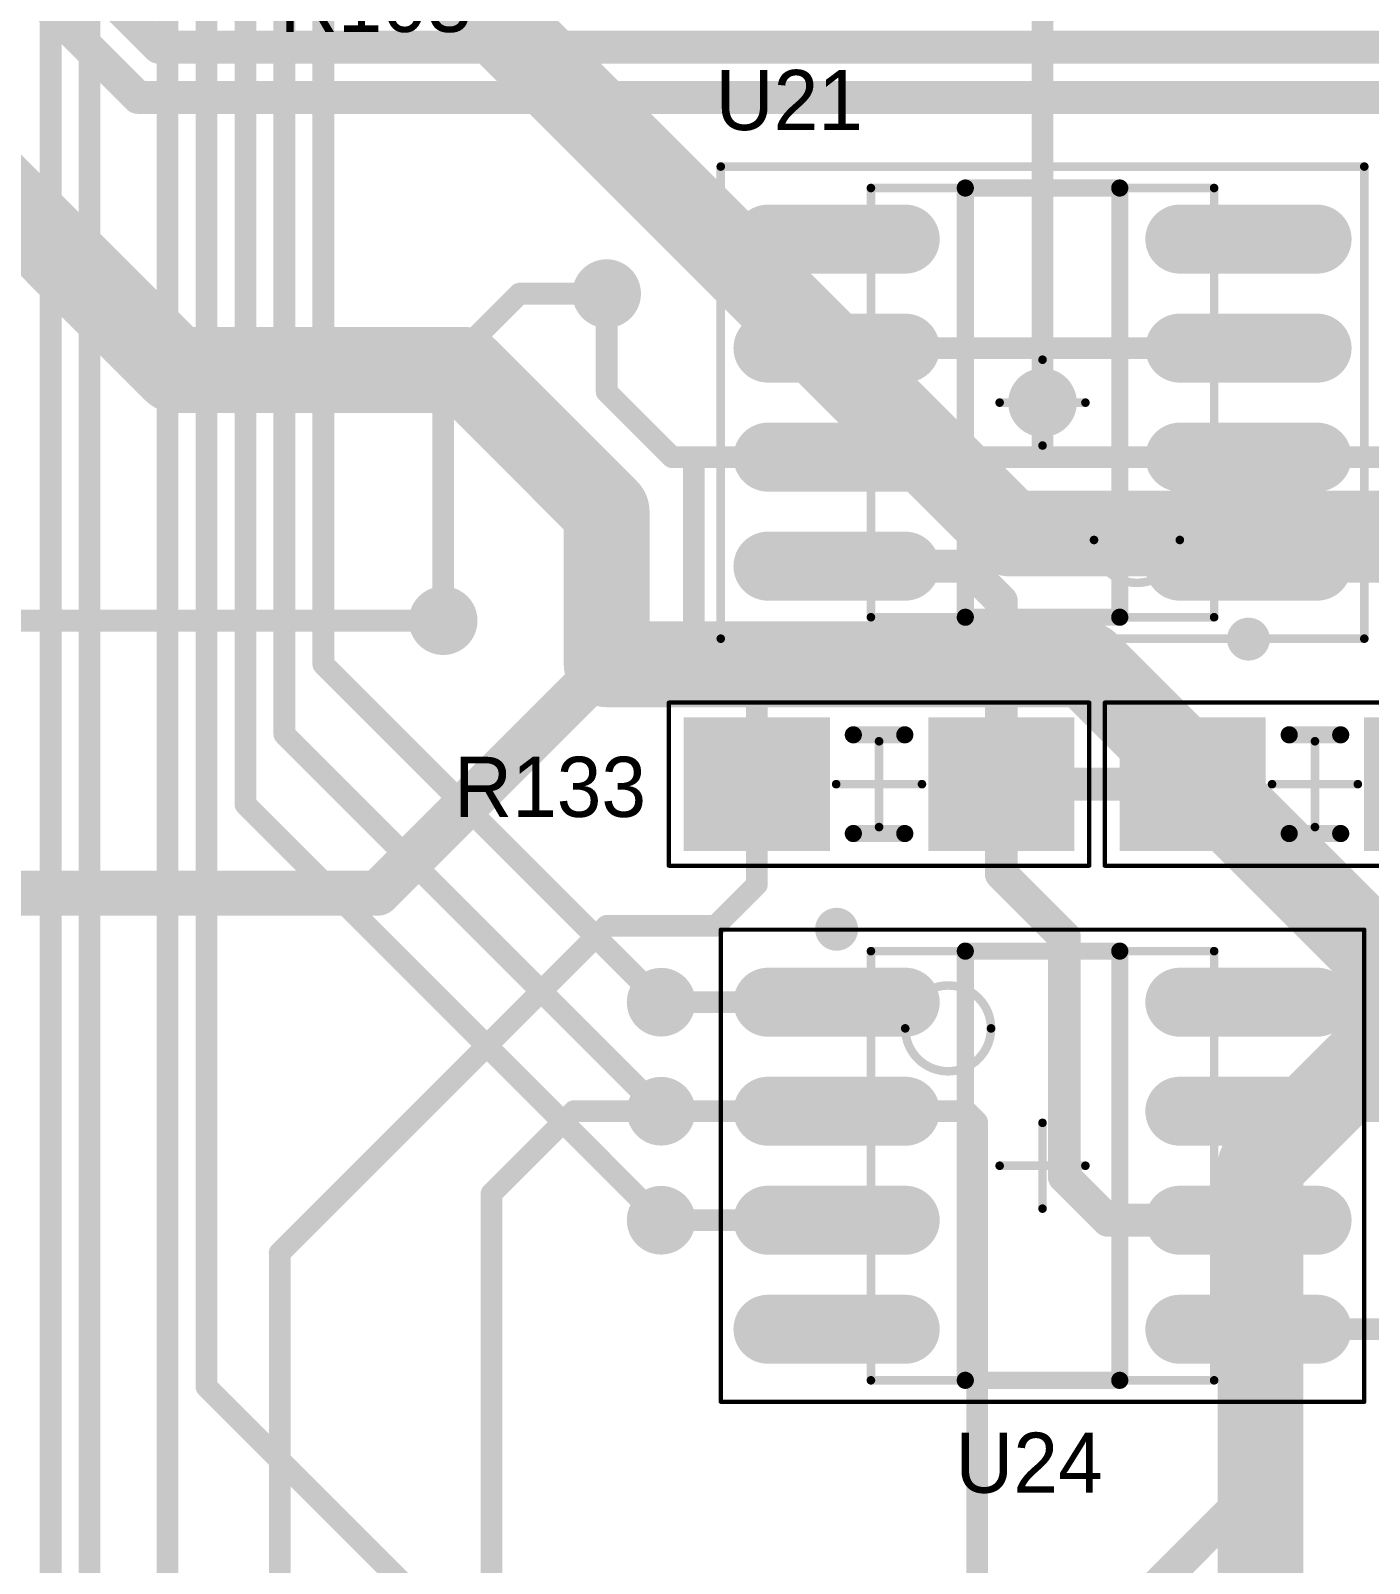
# Model space of a CAD drawing. Header units: millimetres. Extents: x 37 to 246, y 26 to 184.
# Drawn here: x 195.22 to 210.82, y 88.71 to 106.57 of the extents above; entities that cross this region are included whole.
import ezdxf

# ---------------------------------------------------------------- set-up
doc = ezdxf.new("R2010")
doc.units = ezdxf.units.MM
for name, color, linetype in [('BottomLayer', 5, 'Continuous'), ('Mechanical13', 56, 'Continuous'), ('Mechanical15', 56, 'Continuous'), ('MultiLayer', 9, 'Continuous'), ('TopLayer', 1, 'Continuous'), ('TopOverlay', 2, 'Continuous'), ('TopPaste', 8, 'Continuous'), ('TopSolder', 216, 'Continuous'), ('ViaHoleLayer', 16, 'Continuous')]:
    doc.layers.add(name, color=color, linetype=linetype)

msp = doc.modelspace()

# ---------------------------------------------------------------- linework, layer by layer
at = {"layer": 'BottomLayer'}
for points, const_width in [([(198.628, 99.187), (198.628, 159.512)], 0.254), ([(198.174, 98.371), (198.174, 158.061)], 0.254), ([(197.72, 97.555), (197.72, 152.165)], 0.254), ([(197.266, 90.77), (197.266, 151.476)], 0.254), ([(196.812, 87.16), (196.812, 147.111)], 0.254), ([(195.904, 87.306), (195.904, 145.091)], 0.254), ([(195.45, 86.998), (195.45, 138.687)], 0.254), ([(207.01, 102.235), (207.01, 109.855)], 0.254), ([(200.025, 107.315), (206.629, 100.711)], 1), ([(200.025, 102.616), (200.914, 103.505)], 0.254), ([(200.914, 103.505), (201.93, 103.505)], 0.254), ([(200.025, 99.695), (200.025, 102.616)], 0.254), ([(206.629, 100.711), (211.328, 100.711)], 1), ([(201.93, 99.187), (201.93, 100.33)], 1), ([(201.93, 99.187), (207.518, 99.187)], 1), ([(207.518, 99.187), (211.455, 95.25)], 1), ([(198.628, 99.187), (202.565, 95.25)], 0.254), ([(198.174, 98.371), (202.565, 93.98)], 0.254), ([(197.72, 97.555), (202.565, 92.71)], 0.254), ([(209.55, 93.345), (211.455, 95.25)], 1), ([(209.55, 81.915), (209.55, 93.345)], 1), ([(197.266, 90.77), (201.93, 86.106)], 0.254)]:
    msp.add_lwpolyline(points, dxfattribs=dict(at, const_width=const_width))
for points, const_width in [([(201.73, 103.505, 1), (202.13, 103.505, 1)], 0.4), ([(200.851, 103.505, 1), (200.977, 103.505, 1)], 0.127), ([(200.851, 103.505, 1), (200.977, 103.505, 1)], 0.127), ([(201.867, 103.505, 1), (201.994, 103.505, 1)], 0.127), ([(199.962, 102.616, 1), (200.089, 102.616, 1)], 0.127), ([(199.962, 102.616, 1), (200.089, 102.616, 1)], 0.127), ([(206.81, 102.235, 1), (207.21, 102.235, 1)], 0.4), ([(206.946, 102.235, 1), (207.073, 102.235, 1)], 0.127), ([(206.379, 100.711, 1), (206.879, 100.711, 1)], 0.5), ([(206.379, 100.711, 1), (206.879, 100.711, 1)], 0.5), ([(201.68, 100.33, 1), (202.18, 100.33, 1)], 0.5), ([(201.73, 100.33, 1), (202.13, 100.33, 1)], 0.4), ([(199.825, 99.695, 1), (200.225, 99.695, 1)], 0.4), ([(199.962, 99.695, 1), (200.089, 99.695, 1)], 0.127), ([(201.68, 99.187, 1), (202.18, 99.187, 1)], 0.5), ([(201.68, 99.187, 1), (202.18, 99.187, 1)], 0.5), ([(207.268, 99.187, 1), (207.768, 99.187, 1)], 0.5), ([(207.268, 99.187, 1), (207.768, 99.187, 1)], 0.5), ([(201.73, 99.187, 1), (202.13, 99.187, 1)], 0.4), ([(198.565, 99.187, 1), (198.691, 99.187, 1)], 0.127), ([(198.565, 99.187, 1), (198.691, 99.187, 1)], 0.127), ([(198.111, 98.371, 1), (198.238, 98.371, 1)], 0.127), ([(198.111, 98.371, 1), (198.238, 98.371, 1)], 0.127), ([(197.657, 97.555, 1), (197.784, 97.555, 1)], 0.127), ([(197.657, 97.555, 1), (197.784, 97.555, 1)], 0.127), ([(202.365, 95.25, 1), (202.765, 95.25, 1)], 0.4), ([(202.501, 95.25, 1), (202.629, 95.25, 1)], 0.127), ([(202.365, 93.98, 1), (202.765, 93.98, 1)], 0.4), ([(202.501, 93.98, 1), (202.629, 93.98, 1)], 0.127), ([(209.3, 93.345, 1), (209.8, 93.345, 1)], 0.5), ([(209.3, 93.345, 1), (209.8, 93.345, 1)], 0.5), ([(202.365, 92.71, 1), (202.765, 92.71, 1)], 0.4), ([(202.501, 92.71, 1), (202.629, 92.71, 1)], 0.127), ([(197.203, 90.77, 1), (197.33, 90.77, 1)], 0.127), ([(197.203, 90.77, 1), (197.33, 90.77, 1)], 0.127)]:
    msp.add_lwpolyline(points, format="xyb", close=True, dxfattribs=dict(at, const_width=const_width))
at = {"layer": 'Mechanical13', "const_width": 0.1}
for points in [[(205.01, 104.735), (209.01, 104.735)], [(205.01, 99.735), (205.01, 104.735)], [(209.01, 99.735), (209.01, 104.735)], [(205.01, 99.735), (209.01, 99.735)], [(205.01, 90.845), (205.01, 95.845)], [(205.01, 95.845), (209.01, 95.845)], [(209.01, 90.845), (209.01, 95.845)], [(205.01, 90.845), (209.01, 90.845)]]:
    msp.add_lwpolyline(points, dxfattribs=at)
at = {"layer": 'Mechanical13'}
for points, const_width in [([(204.985, 104.735, 1), (205.035, 104.735, 1)], 0.05), ([(204.985, 104.735, 1), (205.035, 104.735, 1)], 0.05), ([(208.985, 104.735, 1), (209.035, 104.735, 1)], 0.05), ([(208.985, 104.735, 1), (209.035, 104.735, 1)], 0.05), ([(208.61, 100.635, 1), (207.61, 100.635, 1)], 0.1), ([(207.585, 100.635, 1), (207.635, 100.635, 1)], 0.05), ([(208.585, 100.635, 1), (208.635, 100.635, 1)], 0.05), ([(204.985, 99.735, 1), (205.035, 99.735, 1)], 0.05), ([(204.985, 99.735, 1), (205.035, 99.735, 1)], 0.05), ([(208.985, 99.735, 1), (209.035, 99.735, 1)], 0.05), ([(208.985, 99.735, 1), (209.035, 99.735, 1)], 0.05), ([(204.985, 95.845, 1), (205.035, 95.845, 1)], 0.05), ([(204.985, 95.845, 1), (205.035, 95.845, 1)], 0.05), ([(208.985, 95.845, 1), (209.035, 95.845, 1)], 0.05), ([(208.985, 95.845, 1), (209.035, 95.845, 1)], 0.05), ([(206.41, 94.945, 1), (205.41, 94.945, 1)], 0.1), ([(205.385, 94.945, 1), (205.435, 94.945, 1)], 0.05), ([(206.385, 94.945, 1), (206.435, 94.945, 1)], 0.05), ([(204.985, 90.845, 1), (205.035, 90.845, 1)], 0.05), ([(204.985, 90.845, 1), (205.035, 90.845, 1)], 0.05), ([(208.985, 90.845, 1), (209.035, 90.845, 1)], 0.05), ([(208.985, 90.845, 1), (209.035, 90.845, 1)], 0.05)]:
    msp.add_lwpolyline(points, format="xyb", close=True, dxfattribs=dict(at, const_width=const_width))
at = {"layer": 'Mechanical15'}
for points, const_width in [([(203.26, 104.985), (210.76, 104.985)], 0.1), ([(203.26, 99.485), (203.26, 104.985)], 0.1), ([(210.76, 99.485), (210.76, 104.985)], 0.1), ([(207.01, 101.735), (207.01, 102.735)], 0.1), ([(206.51, 102.235), (207.51, 102.235)], 0.1), ([(203.26, 99.485), (210.76, 99.485)], 0.1), ([(202.655, 96.84), (202.655, 98.74)], 0.05), ([(202.655, 98.74), (207.555, 98.74)], 0.05), ([(207.555, 96.84), (207.555, 98.74)], 0.05), ([(207.735, 98.74), (212.635, 98.74)], 0.05), ([(207.735, 96.84), (207.735, 98.74)], 0.05), ([(205.105, 97.29), (205.105, 98.29)], 0.1), ([(210.185, 97.29), (210.185, 98.29)], 0.1), ([(204.605, 97.79), (205.605, 97.79)], 0.1), ([(209.685, 97.79), (210.685, 97.79)], 0.1), ([(202.655, 96.84), (207.555, 96.84)], 0.05), ([(207.735, 96.84), (212.635, 96.84)], 0.05), ([(203.26, 90.595), (203.26, 96.095)], 0.05), ([(203.26, 96.095), (210.76, 96.095)], 0.05), ([(210.76, 90.595), (210.76, 96.095)], 0.05), ([(207.01, 92.845), (207.01, 93.845)], 0.1), ([(206.51, 93.345), (207.51, 93.345)], 0.1), ([(203.26, 90.595), (210.76, 90.595)], 0.05)]:
    msp.add_lwpolyline(points, dxfattribs=dict(at, const_width=const_width))
for points, const_width in [([(203.235, 104.985, 1), (203.285, 104.985, 1)], 0.05), ([(203.235, 104.985, 1), (203.285, 104.985, 1)], 0.05), ([(210.735, 104.985, 1), (210.785, 104.985, 1)], 0.05), ([(210.735, 104.985, 1), (210.785, 104.985, 1)], 0.05), ([(206.985, 102.735, 1), (207.035, 102.735, 1)], 0.05), ([(206.485, 102.235, 1), (206.535, 102.235, 1)], 0.05), ([(207.485, 102.235, 1), (207.535, 102.235, 1)], 0.05), ([(206.985, 101.735, 1), (207.035, 101.735, 1)], 0.05), ([(203.235, 99.485, 1), (203.285, 99.485, 1)], 0.05), ([(203.235, 99.485, 1), (203.285, 99.485, 1)], 0.05), ([(210.735, 99.485, 1), (210.785, 99.485, 1)], 0.05), ([(210.735, 99.485, 1), (210.785, 99.485, 1)], 0.05), ([(202.643, 98.74, 1), (202.667, 98.74, 1)], 0.025), ([(202.643, 98.74, 1), (202.667, 98.74, 1)], 0.025), ([(207.543, 98.74, 1), (207.567, 98.74, 1)], 0.025), ([(207.543, 98.74, 1), (207.567, 98.74, 1)], 0.025), ([(207.723, 98.74, 1), (207.747, 98.74, 1)], 0.025), ([(207.723, 98.74, 1), (207.747, 98.74, 1)], 0.025), ([(205.08, 98.29, 1), (205.13, 98.29, 1)], 0.05), ([(210.16, 98.29, 1), (210.21, 98.29, 1)], 0.05), ([(204.58, 97.79, 1), (204.63, 97.79, 1)], 0.05), ([(205.58, 97.79, 1), (205.63, 97.79, 1)], 0.05), ([(209.66, 97.79, 1), (209.71, 97.79, 1)], 0.05), ([(210.66, 97.79, 1), (210.71, 97.79, 1)], 0.05), ([(205.08, 97.29, 1), (205.13, 97.29, 1)], 0.05), ([(210.16, 97.29, 1), (210.21, 97.29, 1)], 0.05), ([(202.643, 96.84, 1), (202.667, 96.84, 1)], 0.025), ([(202.643, 96.84, 1), (202.667, 96.84, 1)], 0.025), ([(207.543, 96.84, 1), (207.567, 96.84, 1)], 0.025), ([(207.543, 96.84, 1), (207.567, 96.84, 1)], 0.025), ([(207.723, 96.84, 1), (207.747, 96.84, 1)], 0.025), ([(207.723, 96.84, 1), (207.747, 96.84, 1)], 0.025), ([(203.248, 96.095, 1), (203.272, 96.095, 1)], 0.025), ([(203.248, 96.095, 1), (203.272, 96.095, 1)], 0.025), ([(210.748, 96.095, 1), (210.772, 96.095, 1)], 0.025), ([(210.748, 96.095, 1), (210.772, 96.095, 1)], 0.025), ([(206.985, 93.845, 1), (207.035, 93.845, 1)], 0.05), ([(206.485, 93.345, 1), (206.535, 93.345, 1)], 0.05), ([(207.485, 93.345, 1), (207.535, 93.345, 1)], 0.05), ([(206.985, 92.845, 1), (207.035, 92.845, 1)], 0.05), ([(203.248, 90.595, 1), (203.272, 90.595, 1)], 0.025), ([(203.248, 90.595, 1), (203.272, 90.595, 1)], 0.025), ([(210.748, 90.595, 1), (210.772, 90.595, 1)], 0.025), ([(210.748, 90.595, 1), (210.772, 90.595, 1)], 0.025)]:
    msp.add_lwpolyline(points, format="xyb", close=True, dxfattribs=dict(at, const_width=const_width))
at = {"layer": 'MultiLayer', "const_width": 0.4}
for points in [[(201.73, 103.505, 1), (202.13, 103.505, 1)], [(206.81, 102.235, 1), (207.21, 102.235, 1)], [(201.73, 100.33, 1), (202.13, 100.33, 1)], [(199.825, 99.695, 1), (200.225, 99.695, 1)], [(201.73, 99.187, 1), (202.13, 99.187, 1)], [(202.365, 95.25, 1), (202.765, 95.25, 1)], [(202.365, 93.98, 1), (202.765, 93.98, 1)], [(202.365, 92.71, 1), (202.765, 92.71, 1)]]:
    msp.add_lwpolyline(points, format="xyb", close=True, dxfattribs=at)
at = {"layer": 'TopLayer'}
for points, const_width in [([(195.758, 107.328), (196.711, 106.375)], 0.384), ([(195.174, 107.086), (196.469, 105.791)], 0.384), ([(196.711, 106.375), (233.414, 106.375)], 0.384), ([(193.83, 105.692), (196.906, 102.616)], 1), ([(196.469, 105.791), (233.172, 105.791)], 0.384), ([(205.41, 104.14), (203.81, 104.14)], 0.6), ([(210.21, 104.14), (208.61, 104.14)], 0.6), ([(201.93, 102.362), (201.93, 103.505)], 0.254), ([(196.906, 102.616), (200.279, 102.616)], 1), ([(200.279, 102.616), (201.93, 100.965)], 1), ([(205.41, 102.87), (203.81, 102.87)], 0.6), ([(210.21, 102.87), (208.61, 102.87)], 0.6), ([(204.61, 102.87), (207.01, 102.87)], 0.254), ([(207.01, 102.235), (207.01, 102.87)], 0.254), ([(207.01, 102.87), (209.41, 102.87)], 0.254), ([(201.93, 102.362), (202.692, 101.6)], 0.254), ([(207.01, 101.6), (207.01, 102.235)], 0.254), ([(205.41, 101.6), (203.81, 101.6)], 0.6), ([(210.21, 101.6), (208.61, 101.6)], 0.6), ([(202.692, 101.6), (202.946, 101.6)], 0.254), ([(202.946, 101.6), (204.61, 101.6)], 0.254), ([(202.946, 99.568), (202.946, 101.6)], 0.254), ([(204.61, 101.6), (207.01, 101.6)], 0.254), ([(207.01, 101.6), (209.41, 101.6)], 0.254), ([(209.41, 101.6), (211.455, 101.6)], 0.254), ([(201.93, 100.33), (201.93, 100.965)], 1), ([(201.93, 99.187), (201.93, 100.33)], 1), ([(205.41, 100.33), (203.81, 100.33)], 0.6), ([(210.21, 100.33), (208.61, 100.33)], 0.6), ([(204.61, 100.33), (206.121, 100.33)], 0.384), ([(206.121, 100.33), (206.53, 99.921)], 0.384), ([(209.41, 100.33), (212.245, 100.33)], 0.384), ([(206.53, 97.79), (206.53, 99.921)], 0.384), ([(194.818, 99.695), (200.025, 99.695)], 0.254), ([(202.946, 99.568), (203.68, 98.834)], 0.254), ([(199.263, 96.52), (201.93, 99.187)], 0.524), ([(203.68, 97.79), (203.68, 98.834)], 0.254), ([(203.68, 96.619), (203.68, 97.79)], 0.254), ([(206.53, 96.746), (206.53, 97.79)], 0.384), ([(206.53, 97.79), (208.76, 97.79)], 0.384), ([(193.83, 96.52), (199.263, 96.52)], 0.524), ([(206.53, 96.746), (207.264, 96.012)], 0.384), ([(203.2, 96.139), (203.68, 96.619)], 0.254), ([(198.12, 92.329), (201.93, 96.139)], 0.254), ([(201.93, 96.139), (203.2, 96.139)], 0.254), ([(207.264, 93.218), (207.264, 96.012)], 0.384), ([(203.81, 95.25), (205.41, 95.25)], 0.6), ([(208.61, 95.25), (210.21, 95.25)], 0.6), ([(202.565, 95.25), (204.61, 95.25)], 0.254), ([(209.41, 95.25), (211.455, 95.25)], 0.524), ([(203.81, 93.98), (205.41, 93.98)], 0.6), ([(208.61, 93.98), (210.21, 93.98)], 0.6), ([(200.587, 93.018), (201.549, 93.98)], 0.254), ([(201.549, 93.98), (202.565, 93.98)], 0.254), ([(202.565, 93.98), (204.61, 93.98)], 0.254), ([(204.61, 93.98), (206.121, 93.98)], 0.254), ([(206.121, 93.98), (206.248, 93.853)], 0.254), ([(209.41, 93.98), (213.614, 93.98)], 0.254), ([(206.248, 86.995), (206.248, 93.853)], 0.254), ([(207.264, 93.218), (207.772, 92.71)], 0.384), ([(200.587, 77.785), (200.587, 93.018)], 0.254), ([(203.81, 92.71), (205.41, 92.71)], 0.6), ([(207.772, 92.71), (209.41, 92.71)], 0.384), ([(208.61, 92.71), (210.21, 92.71)], 0.6), ([(202.565, 92.71), (204.61, 92.71)], 0.254), ([(198.12, 80.875), (198.12, 92.329)], 0.254), ([(203.81, 91.44), (205.41, 91.44)], 0.6), ([(208.61, 91.44), (210.21, 91.44)], 0.6), ([(209.41, 89.522), (209.41, 91.44)], 0.384), ([(209.41, 91.44), (212.598, 91.44)], 0.254), ([(207.715, 87.827), (209.41, 89.522)], 0.384)]:
    msp.add_lwpolyline(points, dxfattribs=dict(at, const_width=const_width))
for points, const_width in [([(196.615, 106.375, 1), (196.807, 106.375, 1)], 0.192), ([(196.615, 106.375, 1), (196.807, 106.375, 1)], 0.192), ([(196.373, 105.791, 1), (196.565, 105.791, 1)], 0.192), ([(196.373, 105.791, 1), (196.565, 105.791, 1)], 0.192), ([(203.66, 104.14, 1), (203.96, 104.14, 1)], 0.3), ([(205.26, 104.14, 1), (205.56, 104.14, 1)], 0.3), ([(208.46, 104.14, 1), (208.76, 104.14, 1)], 0.3), ([(210.06, 104.14, 1), (210.36, 104.14, 1)], 0.3), ([(201.73, 103.505, 1), (202.13, 103.505, 1)], 0.4), ([(201.867, 103.505, 1), (201.994, 103.505, 1)], 0.127), ([(196.656, 102.616, 1), (197.156, 102.616, 1)], 0.5), ([(196.656, 102.616, 1), (197.156, 102.616, 1)], 0.5), ([(200.029, 102.616, 1), (200.529, 102.616, 1)], 0.5), ([(200.029, 102.616, 1), (200.529, 102.616, 1)], 0.5), ([(203.66, 102.87, 1), (203.96, 102.87, 1)], 0.3), ([(205.26, 102.87, 1), (205.56, 102.87, 1)], 0.3), ([(208.46, 102.87, 1), (208.76, 102.87, 1)], 0.3), ([(210.06, 102.87, 1), (210.36, 102.87, 1)], 0.3), ([(204.546, 102.87, 1), (204.673, 102.87, 1)], 0.127), ([(206.946, 102.87, 1), (207.073, 102.87, 1)], 0.127), ([(206.946, 102.87, 1), (207.073, 102.87, 1)], 0.127), ([(206.946, 102.87, 1), (207.073, 102.87, 1)], 0.127), ([(209.347, 102.87, 1), (209.474, 102.87, 1)], 0.127), ([(206.81, 102.235, 1), (207.21, 102.235, 1)], 0.4), ([(201.867, 102.362, 1), (201.994, 102.362, 1)], 0.127), ([(201.867, 102.362, 1), (201.994, 102.362, 1)], 0.127), ([(206.946, 102.235, 1), (207.073, 102.235, 1)], 0.127), ([(206.946, 102.235, 1), (207.073, 102.235, 1)], 0.127), ([(203.66, 101.6, 1), (203.96, 101.6, 1)], 0.3), ([(205.26, 101.6, 1), (205.56, 101.6, 1)], 0.3), ([(208.46, 101.6, 1), (208.76, 101.6, 1)], 0.3), ([(210.06, 101.6, 1), (210.36, 101.6, 1)], 0.3), ([(202.629, 101.6, 1), (202.756, 101.6, 1)], 0.127), ([(202.629, 101.6, 1), (202.756, 101.6, 1)], 0.127), ([(202.882, 101.6, 1), (203.01, 101.6, 1)], 0.127), ([(202.882, 101.6, 1), (203.01, 101.6, 1)], 0.127), ([(202.882, 101.6, 1), (203.01, 101.6, 1)], 0.127), ([(204.546, 101.6, 1), (204.673, 101.6, 1)], 0.127), ([(204.546, 101.6, 1), (204.673, 101.6, 1)], 0.127), ([(206.946, 101.6, 1), (207.073, 101.6, 1)], 0.127), ([(206.946, 101.6, 1), (207.073, 101.6, 1)], 0.127), ([(206.946, 101.6, 1), (207.073, 101.6, 1)], 0.127), ([(209.347, 101.6, 1), (209.474, 101.6, 1)], 0.127), ([(209.347, 101.6, 1), (209.474, 101.6, 1)], 0.127), ([(201.68, 100.965, 1), (202.18, 100.965, 1)], 0.5), ([(201.68, 100.965, 1), (202.18, 100.965, 1)], 0.5), ([(201.68, 100.33, 1), (202.18, 100.33, 1)], 0.5), ([(201.68, 100.33, 1), (202.18, 100.33, 1)], 0.5), ([(201.73, 100.33, 1), (202.13, 100.33, 1)], 0.4), ([(203.66, 100.33, 1), (203.96, 100.33, 1)], 0.3), ([(205.26, 100.33, 1), (205.56, 100.33, 1)], 0.3), ([(208.46, 100.33, 1), (208.76, 100.33, 1)], 0.3), ([(210.06, 100.33, 1), (210.36, 100.33, 1)], 0.3), ([(204.514, 100.33, 1), (204.706, 100.33, 1)], 0.192), ([(206.025, 100.33, 1), (206.217, 100.33, 1)], 0.192), ([(206.025, 100.33, 1), (206.217, 100.33, 1)], 0.192), ([(209.314, 100.33, 1), (209.506, 100.33, 1)], 0.192), ([(199.825, 99.695, 1), (200.225, 99.695, 1)], 0.4), ([(206.434, 99.921, 1), (206.626, 99.921, 1)], 0.192), ([(206.434, 99.921, 1), (206.626, 99.921, 1)], 0.192), ([(199.962, 99.695, 1), (200.089, 99.695, 1)], 0.127), ([(201.68, 99.187, 1), (202.18, 99.187, 1)], 0.5), ([(202.882, 99.568, 1), (203.01, 99.568, 1)], 0.127), ([(202.882, 99.568, 1), (203.01, 99.568, 1)], 0.127), ([(201.73, 99.187, 1), (202.13, 99.187, 1)], 0.4), ([(201.799, 99.187, 1), (202.061, 99.187, 1)], 0.262), ([(203.616, 98.834, 1), (203.743, 98.834, 1)], 0.127), ([(203.616, 98.834, 1), (203.743, 98.834, 1)], 0.127), ([(203.616, 97.79, 1), (203.743, 97.79, 1)], 0.127), ([(203.616, 97.79, 1), (203.743, 97.79, 1)], 0.127), ([(206.434, 97.79, 1), (206.626, 97.79, 1)], 0.192), ([(206.434, 97.79, 1), (206.626, 97.79, 1)], 0.192), ([(206.434, 97.79, 1), (206.626, 97.79, 1)], 0.192), ([(208.664, 97.79, 1), (208.856, 97.79, 1)], 0.192), ([(199.132, 96.52, 1), (199.394, 96.52, 1)], 0.262), ([(199.132, 96.52, 1), (199.394, 96.52, 1)], 0.262), ([(206.434, 96.746, 1), (206.626, 96.746, 1)], 0.192), ([(206.434, 96.746, 1), (206.626, 96.746, 1)], 0.192), ([(203.616, 96.619, 1), (203.743, 96.619, 1)], 0.127), ([(203.616, 96.619, 1), (203.743, 96.619, 1)], 0.127), ([(201.867, 96.139, 1), (201.994, 96.139, 1)], 0.127), ([(201.867, 96.139, 1), (201.994, 96.139, 1)], 0.127), ([(203.137, 96.139, 1), (203.263, 96.139, 1)], 0.127), ([(203.137, 96.139, 1), (203.263, 96.139, 1)], 0.127), ([(207.168, 96.012, 1), (207.36, 96.012, 1)], 0.192), ([(207.168, 96.012, 1), (207.36, 96.012, 1)], 0.192), ([(202.365, 95.25, 1), (202.765, 95.25, 1)], 0.4), ([(203.66, 95.25, 1), (203.96, 95.25, 1)], 0.3), ([(205.26, 95.25, 1), (205.56, 95.25, 1)], 0.3), ([(208.46, 95.25, 1), (208.76, 95.25, 1)], 0.3), ([(210.06, 95.25, 1), (210.36, 95.25, 1)], 0.3), ([(202.501, 95.25, 1), (202.629, 95.25, 1)], 0.127), ([(204.546, 95.25, 1), (204.673, 95.25, 1)], 0.127), ([(209.279, 95.25, 1), (209.541, 95.25, 1)], 0.262), ([(202.365, 93.98, 1), (202.765, 93.98, 1)], 0.4), ([(203.66, 93.98, 1), (203.96, 93.98, 1)], 0.3), ([(205.26, 93.98, 1), (205.56, 93.98, 1)], 0.3), ([(208.46, 93.98, 1), (208.76, 93.98, 1)], 0.3), ([(210.06, 93.98, 1), (210.36, 93.98, 1)], 0.3), ([(201.486, 93.98, 1), (201.613, 93.98, 1)], 0.127), ([(201.486, 93.98, 1), (201.613, 93.98, 1)], 0.127), ([(202.501, 93.98, 1), (202.629, 93.98, 1)], 0.127), ([(202.501, 93.98, 1), (202.629, 93.98, 1)], 0.127), ([(204.546, 93.98, 1), (204.673, 93.98, 1)], 0.127), ([(204.546, 93.98, 1), (204.673, 93.98, 1)], 0.127), ([(206.058, 93.98, 1), (206.185, 93.98, 1)], 0.127), ([(206.058, 93.98, 1), (206.185, 93.98, 1)], 0.127), ([(209.347, 93.98, 1), (209.474, 93.98, 1)], 0.127), ([(206.185, 93.853, 1), (206.311, 93.853, 1)], 0.127), ([(206.185, 93.853, 1), (206.311, 93.853, 1)], 0.127), ([(207.168, 93.218, 1), (207.36, 93.218, 1)], 0.192), ([(207.168, 93.218, 1), (207.36, 93.218, 1)], 0.192), ([(200.524, 93.018, 1), (200.651, 93.018, 1)], 0.127), ([(200.524, 93.018, 1), (200.651, 93.018, 1)], 0.127), ([(202.365, 92.71, 1), (202.765, 92.71, 1)], 0.4), ([(203.66, 92.71, 1), (203.96, 92.71, 1)], 0.3), ([(205.26, 92.71, 1), (205.56, 92.71, 1)], 0.3), ([(207.676, 92.71, 1), (207.868, 92.71, 1)], 0.192), ([(207.676, 92.71, 1), (207.868, 92.71, 1)], 0.192), ([(208.46, 92.71, 1), (208.76, 92.71, 1)], 0.3), ([(209.314, 92.71, 1), (209.506, 92.71, 1)], 0.192), ([(210.06, 92.71, 1), (210.36, 92.71, 1)], 0.3), ([(202.501, 92.71, 1), (202.629, 92.71, 1)], 0.127), ([(204.546, 92.71, 1), (204.673, 92.71, 1)], 0.127), ([(198.056, 92.329, 1), (198.184, 92.329, 1)], 0.127), ([(198.056, 92.329, 1), (198.184, 92.329, 1)], 0.127), ([(203.66, 91.44, 1), (203.96, 91.44, 1)], 0.3), ([(205.26, 91.44, 1), (205.56, 91.44, 1)], 0.3), ([(208.46, 91.44, 1), (208.76, 91.44, 1)], 0.3), ([(209.314, 91.44, 1), (209.506, 91.44, 1)], 0.192), ([(210.06, 91.44, 1), (210.36, 91.44, 1)], 0.3), ([(209.347, 91.44, 1), (209.474, 91.44, 1)], 0.127), ([(209.314, 89.522, 1), (209.506, 89.522, 1)], 0.192), ([(209.314, 89.522, 1), (209.506, 89.522, 1)], 0.192)]:
    msp.add_lwpolyline(points, format="xyb", close=True, dxfattribs=dict(at, const_width=const_width))
for points in [[(204.43, 97.115), (204.43, 98.465), (202.93, 97.115), (202.93, 98.465)], [(207.28, 97.115), (207.28, 98.465), (205.78, 97.115), (205.78, 98.465)], [(209.51, 97.115), (209.51, 98.465), (208.01, 97.115), (208.01, 98.465)]]:
    msp.add_solid(points, dxfattribs=at)
at = {"layer": 'TopOverlay', "const_width": 0.2}
for points in [[(206.11, 104.735), (207.91, 104.735)], [(206.11, 99.735), (206.11, 104.735)], [(207.91, 99.735), (207.91, 104.735)], [(206.11, 99.735), (207.91, 99.735)], [(204.805, 98.365), (205.405, 98.365)], [(209.885, 98.365), (210.485, 98.365)], [(204.805, 97.215), (205.405, 97.215)], [(209.885, 97.215), (210.485, 97.215)], [(206.11, 90.845), (206.11, 95.845)], [(206.11, 95.845), (207.91, 95.845)], [(207.91, 90.845), (207.91, 95.845)], [(206.11, 90.845), (207.91, 90.845)]]:
    msp.add_lwpolyline(points, dxfattribs=at)
at = {"layer": 'TopOverlay'}
for points, const_width in [([(206.06, 104.735, 1), (206.16, 104.735, 1)], 0.1), ([(206.06, 104.735, 1), (206.16, 104.735, 1)], 0.1), ([(207.86, 104.735, 1), (207.96, 104.735, 1)], 0.1), ([(207.86, 104.735, 1), (207.96, 104.735, 1)], 0.1), ([(206.06, 99.735, 1), (206.16, 99.735, 1)], 0.1), ([(206.06, 99.735, 1), (206.16, 99.735, 1)], 0.1), ([(207.86, 99.735, 1), (207.96, 99.735, 1)], 0.1), ([(207.86, 99.735, 1), (207.96, 99.735, 1)], 0.1), ([(209.535, 99.48, 1), (209.285, 99.48, 1)], 0.25), ([(209.223, 99.48, 1), (209.347, 99.48, 1)], 0.125), ([(209.473, 99.48, 1), (209.598, 99.48, 1)], 0.125), ([(204.755, 98.365, 1), (204.855, 98.365, 1)], 0.1), ([(205.355, 98.365, 1), (205.455, 98.365, 1)], 0.1), ([(209.835, 98.365, 1), (209.935, 98.365, 1)], 0.1), ([(210.435, 98.365, 1), (210.535, 98.365, 1)], 0.1), ([(204.755, 97.215, 1), (204.855, 97.215, 1)], 0.1), ([(205.355, 97.215, 1), (205.455, 97.215, 1)], 0.1), ([(209.835, 97.215, 1), (209.935, 97.215, 1)], 0.1), ([(210.435, 97.215, 1), (210.535, 97.215, 1)], 0.1), ([(204.735, 96.1, 1), (204.485, 96.1, 1)], 0.25), ([(204.422, 96.1, 1), (204.547, 96.1, 1)], 0.125), ([(204.673, 96.1, 1), (204.797, 96.1, 1)], 0.125), ([(206.06, 95.845, 1), (206.16, 95.845, 1)], 0.1), ([(206.06, 95.845, 1), (206.16, 95.845, 1)], 0.1), ([(207.86, 95.845, 1), (207.96, 95.845, 1)], 0.1), ([(207.86, 95.845, 1), (207.96, 95.845, 1)], 0.1), ([(206.06, 90.845, 1), (206.16, 90.845, 1)], 0.1), ([(206.06, 90.845, 1), (206.16, 90.845, 1)], 0.1), ([(207.86, 90.845, 1), (207.96, 90.845, 1)], 0.1), ([(207.86, 90.845, 1), (207.96, 90.845, 1)], 0.1)]:
    msp.add_lwpolyline(points, format="xyb", close=True, dxfattribs=dict(at, const_width=const_width))
at = {"layer": 'TopPaste', "const_width": 0.6}
for points in [[(205.41, 104.14), (203.81, 104.14)], [(210.21, 104.14), (208.61, 104.14)], [(205.41, 102.87), (203.81, 102.87)], [(210.21, 102.87), (208.61, 102.87)], [(205.41, 101.6), (203.81, 101.6)], [(210.21, 101.6), (208.61, 101.6)], [(205.41, 100.33), (203.81, 100.33)], [(210.21, 100.33), (208.61, 100.33)], [(203.81, 95.25), (205.41, 95.25)], [(208.61, 95.25), (210.21, 95.25)], [(203.81, 93.98), (205.41, 93.98)], [(208.61, 93.98), (210.21, 93.98)], [(203.81, 92.71), (205.41, 92.71)], [(208.61, 92.71), (210.21, 92.71)], [(203.81, 91.44), (205.41, 91.44)], [(208.61, 91.44), (210.21, 91.44)]]:
    msp.add_lwpolyline(points, dxfattribs=at)
at = {"layer": 'TopPaste', "const_width": 0.3}
for points in [[(203.66, 104.14, 1), (203.96, 104.14, 1)], [(205.26, 104.14, 1), (205.56, 104.14, 1)], [(208.46, 104.14, 1), (208.76, 104.14, 1)], [(210.06, 104.14, 1), (210.36, 104.14, 1)], [(203.66, 102.87, 1), (203.96, 102.87, 1)], [(205.26, 102.87, 1), (205.56, 102.87, 1)], [(208.46, 102.87, 1), (208.76, 102.87, 1)], [(210.06, 102.87, 1), (210.36, 102.87, 1)], [(203.66, 101.6, 1), (203.96, 101.6, 1)], [(205.26, 101.6, 1), (205.56, 101.6, 1)], [(208.46, 101.6, 1), (208.76, 101.6, 1)], [(210.06, 101.6, 1), (210.36, 101.6, 1)], [(203.66, 100.33, 1), (203.96, 100.33, 1)], [(205.26, 100.33, 1), (205.56, 100.33, 1)], [(208.46, 100.33, 1), (208.76, 100.33, 1)], [(210.06, 100.33, 1), (210.36, 100.33, 1)], [(203.66, 95.25, 1), (203.96, 95.25, 1)], [(205.26, 95.25, 1), (205.56, 95.25, 1)], [(208.46, 95.25, 1), (208.76, 95.25, 1)], [(210.06, 95.25, 1), (210.36, 95.25, 1)], [(203.66, 93.98, 1), (203.96, 93.98, 1)], [(205.26, 93.98, 1), (205.56, 93.98, 1)], [(208.46, 93.98, 1), (208.76, 93.98, 1)], [(210.06, 93.98, 1), (210.36, 93.98, 1)], [(203.66, 92.71, 1), (203.96, 92.71, 1)], [(205.26, 92.71, 1), (205.56, 92.71, 1)], [(208.46, 92.71, 1), (208.76, 92.71, 1)], [(210.06, 92.71, 1), (210.36, 92.71, 1)], [(203.66, 91.44, 1), (203.96, 91.44, 1)], [(205.26, 91.44, 1), (205.56, 91.44, 1)], [(208.46, 91.44, 1), (208.76, 91.44, 1)], [(210.06, 91.44, 1), (210.36, 91.44, 1)]]:
    msp.add_lwpolyline(points, format="xyb", close=True, dxfattribs=at)
at = {"layer": 'TopPaste'}
for points in [[(204.43, 97.115), (204.43, 98.465), (202.93, 97.115), (202.93, 98.465)], [(207.28, 97.115), (207.28, 98.465), (205.78, 97.115), (205.78, 98.465)], [(209.51, 97.115), (209.51, 98.465), (208.01, 97.115), (208.01, 98.465)]]:
    msp.add_solid(points, dxfattribs=at)
at = {"layer": 'TopSolder', "const_width": 0.803}
for points in [[(205.41, 104.14), (203.81, 104.14)], [(210.21, 104.14), (208.61, 104.14)], [(205.41, 102.87), (203.81, 102.87)], [(210.21, 102.87), (208.61, 102.87)], [(205.41, 101.6), (203.81, 101.6)], [(210.21, 101.6), (208.61, 101.6)], [(205.41, 100.33), (203.81, 100.33)], [(210.21, 100.33), (208.61, 100.33)], [(203.81, 95.25), (205.41, 95.25)], [(208.61, 95.25), (210.21, 95.25)], [(203.81, 93.98), (205.41, 93.98)], [(208.61, 93.98), (210.21, 93.98)], [(203.81, 92.71), (205.41, 92.71)], [(208.61, 92.71), (210.21, 92.71)], [(203.81, 91.44), (205.41, 91.44)], [(208.61, 91.44), (210.21, 91.44)]]:
    msp.add_lwpolyline(points, dxfattribs=at)
at = {"layer": 'TopSolder', "const_width": 0.402}
for points in [[(203.609, 104.14, 1), (204.011, 104.14, 1)], [(205.209, 104.14, 1), (205.611, 104.14, 1)], [(208.409, 104.14, 1), (208.811, 104.14, 1)], [(210.009, 104.14, 1), (210.411, 104.14, 1)], [(203.609, 102.87, 1), (204.011, 102.87, 1)], [(205.209, 102.87, 1), (205.611, 102.87, 1)], [(208.409, 102.87, 1), (208.811, 102.87, 1)], [(210.009, 102.87, 1), (210.411, 102.87, 1)], [(203.609, 101.6, 1), (204.011, 101.6, 1)], [(205.209, 101.6, 1), (205.611, 101.6, 1)], [(208.409, 101.6, 1), (208.811, 101.6, 1)], [(210.009, 101.6, 1), (210.411, 101.6, 1)], [(203.609, 100.33, 1), (204.011, 100.33, 1)], [(205.209, 100.33, 1), (205.611, 100.33, 1)], [(208.409, 100.33, 1), (208.811, 100.33, 1)], [(210.009, 100.33, 1), (210.411, 100.33, 1)], [(203.609, 95.25, 1), (204.011, 95.25, 1)], [(205.209, 95.25, 1), (205.611, 95.25, 1)], [(208.409, 95.25, 1), (208.811, 95.25, 1)], [(210.009, 95.25, 1), (210.411, 95.25, 1)], [(203.609, 93.98, 1), (204.011, 93.98, 1)], [(205.209, 93.98, 1), (205.611, 93.98, 1)], [(208.409, 93.98, 1), (208.811, 93.98, 1)], [(210.009, 93.98, 1), (210.411, 93.98, 1)], [(203.609, 92.71, 1), (204.011, 92.71, 1)], [(205.209, 92.71, 1), (205.611, 92.71, 1)], [(208.409, 92.71, 1), (208.811, 92.71, 1)], [(210.009, 92.71, 1), (210.411, 92.71, 1)], [(203.609, 91.44, 1), (204.011, 91.44, 1)], [(205.209, 91.44, 1), (205.611, 91.44, 1)], [(208.409, 91.44, 1), (208.811, 91.44, 1)], [(210.009, 91.44, 1), (210.411, 91.44, 1)]]:
    msp.add_lwpolyline(points, format="xyb", close=True, dxfattribs=at)
at = {"layer": 'TopSolder'}
for points in [[(204.532, 97.013), (204.532, 98.567), (202.828, 97.013), (202.828, 98.567)], [(207.382, 97.013), (207.382, 98.567), (205.678, 97.013), (205.678, 98.567)], [(209.612, 97.013), (209.612, 98.567), (207.908, 97.013), (207.908, 98.567)], [(212.462, 97.013), (212.462, 98.567), (210.758, 97.013), (210.758, 98.567)]]:
    msp.add_solid(points, dxfattribs=at)
at = {"layer": 'ViaHoleLayer', "const_width": 0.2}
for points in [[(201.83, 103.505, 1), (202.03, 103.505, 1)], [(206.91, 102.235, 1), (207.11, 102.235, 1)], [(201.83, 100.33, 1), (202.03, 100.33, 1)], [(199.925, 99.695, 1), (200.125, 99.695, 1)], [(201.83, 99.187, 1), (202.03, 99.187, 1)], [(202.465, 95.25, 1), (202.665, 95.25, 1)], [(202.465, 93.98, 1), (202.665, 93.98, 1)], [(202.465, 92.71, 1), (202.665, 92.71, 1)]]:
    msp.add_lwpolyline(points, format="xyb", close=True, dxfattribs=at)

# ---------------------------------------------------------------- texts
at = {"layer": 'TopOverlay'}
for s, p in [('R103', (198.12, 106.553)), ('U21', (203.2, 105.41)), ('R133', (200.152, 97.409)), ('U24', (205.994, 89.535))]:
    msp.add_text(s, height=0.7, dxfattribs=at).set_placement(p)

doc.saveas('drawing.dxf')
